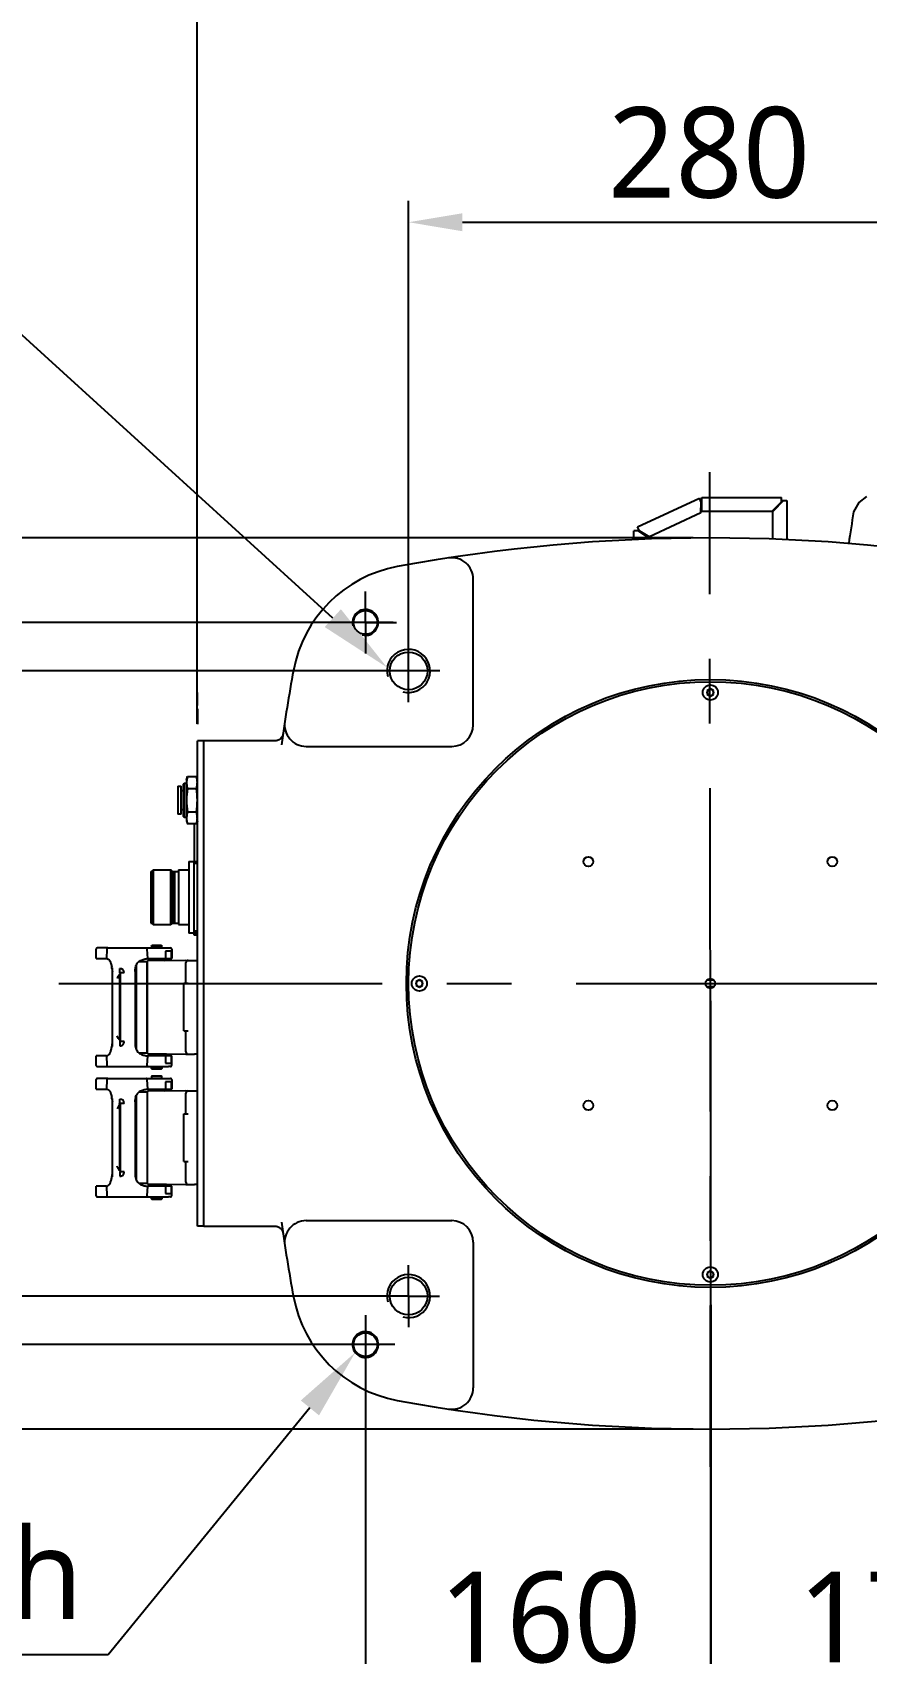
# Model space of a CAD drawing. Header units: millimetres. Extents: x 5828 to 7155, y 123 to 421.
# Drawn here: x 6398.36 to 6417.71, y 346.5 to 384.1 of the extents above; entities that cross this region are included whole.
import ezdxf
from ezdxf import colors
from ezdxf.entities.mleader import LeaderData, LeaderLine
from ezdxf.math import Vec2, Vec3

# ---------------------------------------------------------------- set-up
doc = ezdxf.new("R2010")
doc.units = ezdxf.units.MM
doc.linetypes.add('CENTER', pattern=[0.6, 0.375, -0.075, 0.075, -0.075])
for name, color, linetype in [('中心线', 7, 'Continuous'), ('外形图', 7, 'Continuous'), ('多重引线', 7, 'Continuous'), ('尺寸标注', 7, 'Continuous')]:
    doc.layers.add(name, color=color, linetype=linetype)
doc.styles.add('微软雅黑', font='msyh.ttc', dxfattribs={"height": 2})
doc.dimstyles.new('尺寸标注_1_20比例', dxfattribs={"dimtxt": 1.5, "dimasz": 1.25, "dimexe": 0.5, "dimexo": 0.4, "dimgap": 0.5, "dimtad": 1, "dimdec": 1, "dimlfac": 20, "dimdsep": 46, "dimtxsty": '微软雅黑', "dimcen": 0.09, "dimadec": 0, "dimazin": 0, "dimtp": 0.01, "dimtm": 0.01, "dimtfac": 1, "dimtdec": 1, "dimtofl": 0, "dimtmove": 0, "dimatfit": 3, "dimfxl": 1, "dimtolj": 1, "dimarcsym": 0})

# ---------------------------------------------------------------- blocks, each defined once
blk = doc.blocks.new('*D1037')
at = {"layer": 'Defpoints', "color": 0}
for p in [(6421.085, 379.698), (6407.084, 368.167), (6421.085, 368.233)]:
    blk.add_point(p, dxfattribs=at)
at = {"layer": '尺寸标注', "color": 0, "linetype": 'Continuous', "lineweight": -2}
for p, q in [((6407.084, 368.567), (6407.084, 380.198)), ((6421.085, 368.633), (6421.085, 380.198)), ((6408.334, 379.698), (6419.835, 379.698))]:
    blk.add_line(p, q, dxfattribs=at)
at = {"layer": '尺寸标注', "color": 0}
for points in [[(6408.334, 379.906), (6408.334, 379.489), (6407.084, 379.698)], [(6419.835, 379.489), (6419.835, 379.906), (6421.085, 379.698)]]:
    blk.add_solid(points, dxfattribs=at)
at = {"layer": '尺寸标注', "color": 0, "insert": (6414.055, 382.368), "char_height": 2, "attachment_point": 2, "style": '微软雅黑'}
blk.add_mtext('\\A1;\\A1;{\\H1.05x;280}', dxfattribs=at)
blk = doc.blocks.new('*D1038')
at = {"layer": 'Defpoints', "color": 0}
for p in [(6414.085, 372.375), (6389.975, 351.705), (6414.085, 351.705)]:
    blk.add_point(p, dxfattribs=at)
at = {"layer": '尺寸标注', "color": 0, "linetype": 'Continuous', "lineweight": -2}
for p, q in [((6413.685, 372.375), (6389.475, 372.375)), ((6389.975, 371.125), (6389.975, 352.955)), ((6413.685, 351.705), (6389.475, 351.705))]:
    blk.add_line(p, q, dxfattribs=at)
at = {"layer": '尺寸标注', "color": 0}
for points in [[(6390.184, 371.125), (6389.767, 371.125), (6389.975, 372.375)], [(6389.767, 352.955), (6390.184, 352.955), (6389.975, 351.705)]]:
    blk.add_solid(points, dxfattribs=at)
at = {"layer": '尺寸标注', "color": 0, "insert": (6386.852, 362.04), "char_height": 2, "attachment_point": 2, "rotation": 90, "style": '微软雅黑'}
blk.add_mtext('\\A1;{\\H1.05x;（\\A1;413.4）}', dxfattribs=at)
blk = doc.blocks.new('*D1039')
at = {"layer": 'Defpoints', "color": 0}
for p in [(6407.13, 370.415), (6394.07, 353.664), (6407.169, 353.664)]:
    blk.add_point(p, dxfattribs=at)
at = {"layer": '尺寸标注', "color": 0, "linetype": 'Continuous', "lineweight": -2}
for p, q in [((6406.73, 370.415), (6393.57, 370.415)), ((6394.07, 369.165), (6394.07, 354.914)), ((6406.769, 353.664), (6393.57, 353.664))]:
    blk.add_line(p, q, dxfattribs=at)
at = {"layer": '尺寸标注', "color": 0}
for points in [[(6394.278, 369.165), (6393.862, 369.165), (6394.07, 370.415)], [(6393.862, 354.914), (6394.278, 354.914), (6394.07, 353.664)]]:
    blk.add_solid(points, dxfattribs=at)
at = {"layer": '尺寸标注', "color": 0, "insert": (6391.398, 361.528), "char_height": 2, "attachment_point": 2, "rotation": 90, "style": '微软雅黑'}
blk.add_mtext('\\A1;\\A1;{\\H1.05x;335}', dxfattribs=at)
blk = doc.blocks.new('*D1040')
at = {"layer": 'Defpoints', "color": 0}
for p in [(6414.099, 354.99), (6406.084, 354.749), (6406.084, 345.714)]:
    blk.add_point(p, dxfattribs=at)
at = {"layer": '尺寸标注', "color": 0, "linetype": 'Continuous', "lineweight": -2}
for p, q in [((6406.084, 354.349), (6406.084, 345.214)), ((6414.099, 354.59), (6414.099, 345.214)), ((6412.849, 345.714), (6407.334, 345.714))]:
    blk.add_line(p, q, dxfattribs=at)
at = {"layer": '尺寸标注', "color": 0}
for points in [[(6407.334, 345.922), (6407.334, 345.506), (6406.084, 345.714)], [(6412.849, 345.506), (6412.849, 345.922), (6414.099, 345.714)]]:
    blk.add_solid(points, dxfattribs=at)
at = {"layer": '尺寸标注', "color": 0, "insert": (6410.14, 348.395), "char_height": 2, "attachment_point": 2, "style": '微软雅黑'}
blk.add_mtext('\\A1;\\A1;{\\H1.05x;160}', dxfattribs=at)
blk = doc.blocks.new('*D1043')
at = {"layer": 'Defpoints', "color": 0}
for p in [(6414.099, 354.952), (6422.835, 354.79), (6422.835, 345.715)]:
    blk.add_point(p, dxfattribs=at)
at = {"layer": '尺寸标注', "color": 0, "linetype": 'Continuous', "lineweight": -2}
for p, q in [((6414.099, 354.552), (6414.099, 345.215)), ((6422.835, 354.39), (6422.835, 345.215)), ((6415.349, 345.715), (6421.585, 345.715))]:
    blk.add_line(p, q, dxfattribs=at)
at = {"layer": '尺寸标注', "color": 0}
for points in [[(6415.349, 345.924), (6415.349, 345.507), (6414.099, 345.715)], [(6421.585, 345.507), (6421.585, 345.924), (6422.835, 345.715)]]:
    blk.add_solid(points, dxfattribs=at)
at = {"layer": '尺寸标注', "color": 0, "insert": (6418.467, 348.398), "char_height": 2, "attachment_point": 2, "style": '微软雅黑'}
blk.add_mtext('\\A1;\\A1;{\\H1.05x;175}', dxfattribs=at)
blk = doc.blocks.new('*D1044')
at = {"layer": 'Defpoints', "color": 0}
for p in [(6408.207, 369.29), (6397.695, 354.79), (6407.084, 354.79)]:
    blk.add_point(p, dxfattribs=at)
at = {"layer": '尺寸标注', "color": 0, "linetype": 'Continuous', "lineweight": -2}
for p, q in [((6407.807, 369.29), (6397.195, 369.29)), ((6397.695, 368.04), (6397.695, 356.04)), ((6406.684, 354.79), (6397.195, 354.79))]:
    blk.add_line(p, q, dxfattribs=at)
at = {"layer": '尺寸标注', "color": 0}
for points in [[(6397.903, 368.04), (6397.487, 368.04), (6397.695, 369.29)], [(6397.487, 356.04), (6397.903, 356.04), (6397.695, 354.79)]]:
    blk.add_solid(points, dxfattribs=at)
at = {"layer": '尺寸标注', "color": 0, "insert": (6395.024, 362.011), "char_height": 2, "attachment_point": 2, "rotation": 90, "style": '微软雅黑'}
blk.add_mtext('\\A1;\\A1;{\\H1.05x;290}', dxfattribs=at)
blk = doc.blocks.new('*D1063')
at = {"layer": 'Defpoints', "color": 0}
for p in [(6414.085, 362.04), (6422.051, 353.789), (6414.085, 341.123)]:
    blk.add_point(p, dxfattribs=at)
at = {"layer": '多重引线', "color": 0, "lineweight": -2}
for p, q in [((6414.085, 361.64), (6414.085, 340.623)), ((6422.051, 353.389), (6422.051, 340.623)), ((6420.801, 341.123), (6415.335, 341.123)), ((6422.051, 341.123), (6434.683, 341.123))]:
    blk.add_line(p, q, dxfattribs=at)
at = {"layer": '多重引线', "color": 0}
for points in [[(6415.335, 341.331), (6415.335, 340.914), (6414.085, 341.123)], [(6420.801, 340.914), (6420.801, 341.331), (6422.051, 341.123)]]:
    blk.add_solid(points, dxfattribs=at)
at = {"layer": '多重引线', "color": 0, "insert": (6428.992, 342.714), "char_height": 2, "attachment_point": 5, "style": '微软雅黑'}
blk.add_mtext('\\A1;\\A1;{\\H1.05x;160±0.5}', dxfattribs=at)
blk = doc.blocks.new('*D1109')
at = {"layer": 'Defpoints', "color": 0}
for p in [(6424.42, 388.385), (6402.184, 367.665), (6424.42, 362.04)]:
    blk.add_point(p, dxfattribs=at)
at = {"layer": '多重引线', "color": 0, "lineweight": -2}
for p, q in [((6402.184, 368.065), (6402.184, 388.885)), ((6424.42, 362.44), (6424.42, 388.885)), ((6403.434, 388.385), (6423.17, 388.385))]:
    blk.add_line(p, q, dxfattribs=at)
at = {"layer": '多重引线', "color": 0}
for points in [[(6403.434, 388.594), (6403.434, 388.177), (6402.184, 388.385)], [(6423.17, 388.177), (6423.17, 388.594), (6424.42, 388.385)]]:
    blk.add_solid(points, dxfattribs=at)
at = {"layer": '多重引线', "color": 0, "insert": (6413.302, 390.174), "char_height": 2, "attachment_point": 5, "style": '微软雅黑'}
blk.add_mtext('\\A1;\\A1;{\\H1.05x;（444.7）}', dxfattribs=at)

msp = doc.modelspace()

# ---------------------------------------------------------------- linework, layer by layer
at = {"layer": '中心线', "linetype": 'CENTER', "ltscale": 20}
for p, q in [((6414.0992, 347.0717), (6414.0703, 373.9037)), ((6398.9706, 362.0399), (6484.3219, 362.0399))]:
    msp.add_line(p, q, dxfattribs=at)
at = {"layer": '外形图', "color": 0, "linetype": 'Continuous'}
for p, q in [((6412.3983, 372.6296), (6413.8304, 373.2974)), ((6413.8727, 373.2068), (6413.8304, 373.2974)), ((6413.8848, 373.24), (6413.8621, 373.2295)), ((6413.8681, 372.9564), (6413.8727, 373.2068)), ((6413.8848, 372.99), (6413.8848, 373.315)), ((6413.8848, 373.315), (6415.7349, 373.315)), ((6415.5099, 372.99), (6415.7349, 373.215)), ((6415.7849, 373.24), (6415.5349, 372.99)), ((6415.7349, 373.215), (6415.7349, 373.315)), ((6415.7349, 373.24), (6415.8599, 373.24)), ((6415.8599, 373.24), (6415.8599, 372.3289)), ((6417.7092, 373.3359), (6417.7076, 373.3349)), ((6413.8681, 372.9564), (6412.6716, 372.3985)), ((6415.5099, 372.99), (6413.8848, 372.99)), ((6415.5349, 372.3483), (6415.5349, 372.99)), ((6417.4074, 372.9806), (6417.4072, 372.9794)), ((6412.3097, 372.3289), (6412.3097, 372.5405)), ((6412.4097, 372.5405), (6412.3097, 372.5405)), ((6412.43, 372.5617), (6412.3847, 372.5405)), ((6412.4406, 372.539), (6412.3983, 372.6296)), ((6412.6347, 372.3905), (6412.4097, 372.5405)), ((6412.4406, 372.539), (6412.6716, 372.3985)), ((6412.6347, 372.3905), (6412.6347, 372.3483)), ((6408.5845, 368.0403), (6408.5845, 371.4163)), ((6402.1841, 368.4903), (6402.1841, 368.7903)), ((6414.0848, 368.8769), (6414.0098, 368.8336)), ((6414.0098, 368.8336), (6414.0098, 368.747)), ((6414.0098, 368.747), (6414.0848, 368.7037)), ((6414.1598, 368.8336), (6414.0848, 368.8769)), ((6414.0848, 368.7037), (6414.1598, 368.747)), ((6414.1598, 368.747), (6414.1598, 368.8336)), ((6402.1841, 368.4149), (6402.1841, 368.053)), ((6404.1723, 367.8373), (6404.172, 367.8352)), ((6404.1724, 367.838), (6404.1723, 367.8373)), ((6402.1841, 356.4146), (6402.1841, 367.6652)), ((6402.3341, 367.6652), (6402.1841, 367.6652)), ((6402.3341, 356.4146), (6402.3341, 367.6652)), ((6403.9808, 367.6652), (6402.3341, 367.6652)), ((6403.9808, 367.6652), (6403.98, 367.6652)), ((6404.7084, 367.5402), (6408.0845, 367.5402)), ((6401.8516, 366.6595), (6401.8823, 366.6902)), ((6401.8516, 366.6595), (6401.8516, 365.9208)), ((6401.8823, 366.6902), (6401.8823, 365.8901)), ((6401.8823, 366.6902), (6401.9341, 366.6902)), ((6401.9341, 366.7652), (6401.9538, 366.8387)), ((6401.9341, 366.7652), (6401.9341, 365.8151)), ((6401.9538, 366.8387), (6402.1644, 366.8387)), ((6402.1841, 366.7652), (6402.1644, 366.8387)), ((6401.7316, 366.6152), (6401.7316, 365.9652)), ((6401.7316, 366.6152), (6401.8066, 366.6152)), ((6401.8066, 365.9652), (6401.8066, 366.6152)), ((6401.8066, 366.5139), (6401.8516, 366.5139)), ((6401.9538, 366.5644), (6402.1644, 366.5644)), ((6401.8066, 365.9652), (6401.7316, 365.9652)), ((6401.8516, 366.0664), (6401.8066, 366.0664)), ((6401.8823, 365.8901), (6401.8516, 365.9208)), ((6401.9341, 365.8901), (6401.8823, 365.8901)), ((6402.1644, 366.0159), (6401.9538, 366.0159)), ((6401.9341, 365.8151), (6401.9538, 365.7417)), ((6402.1644, 365.7417), (6401.9538, 365.7417)), ((6402.1091, 365.7417), (6402.1091, 364.8726)), ((6402.1841, 365.8151), (6402.1644, 365.7417)), ((6401.9841, 364.8726), (6401.9841, 363.2075)), ((6401.9841, 364.8726), (6402.1616, 364.8726)), ((6402.1091, 363.2075), (6402.1091, 364.8726)), ((6402.1091, 364.8276), (6402.1841, 364.8276)), ((6402.1616, 364.8276), (6402.1616, 364.8726)), ((6401.1091, 364.6376), (6401.1091, 363.4425)), ((6401.1091, 364.6376), (6401.1341, 364.6376)), ((6401.1341, 364.6501), (6401.1591, 364.6751)), ((6401.1341, 364.6501), (6401.1341, 363.43)), ((6401.1591, 364.6751), (6401.1591, 363.405)), ((6401.1591, 364.6751), (6401.5716, 364.6751)), ((6401.5716, 363.405), (6401.5716, 364.6751)), ((6401.6091, 364.6376), (6401.5716, 364.6751)), ((6401.6091, 364.6376), (6401.6091, 363.4425)), ((6401.6091, 364.6376), (6401.7491, 364.6376)), ((6401.6526, 364.6305), (6401.6526, 363.4496)), ((6401.7491, 364.6751), (6401.7491, 363.405)), ((6401.7491, 364.6751), (6401.9841, 364.6751)), ((6401.1091, 363.4425), (6401.1341, 363.4425)), ((6401.1341, 363.43), (6401.1591, 363.405)), ((6401.1591, 363.405), (6401.5716, 363.405)), ((6401.6091, 363.4425), (6401.5716, 363.405)), ((6401.6091, 363.4425), (6401.7491, 363.4425)), ((6401.7491, 363.405), (6401.9841, 363.405)), ((6402.1841, 363.2525), (6402.1091, 363.2525)), ((6402.1616, 363.2075), (6402.1616, 363.2525)), ((6400.1086, 362.865), (6399.864, 362.865)), ((6400.1115, 362.865), (6401.5147, 362.865)), ((6401.1191, 362.91), (6401.1291, 362.92)), ((6401.1191, 362.91), (6401.1191, 362.865)), ((6401.3591, 362.91), (6401.1191, 362.91)), ((6401.3491, 362.92), (6401.1291, 362.92)), ((6401.3491, 362.92), (6401.3591, 362.91)), ((6401.3591, 362.865), (6401.3591, 362.91)), ((6401.5147, 362.865), (6401.5619, 362.865)), ((6402.1616, 363.2075), (6401.9841, 363.2075)), ((6402.1091, 363.165), (6402.1091, 363.2075)), ((6402.1841, 363.165), (6402.1091, 363.165)), ((6399.839, 362.6178), (6399.839, 362.84)), ((6399.839, 362.6178), (6400.0782, 362.6178)), ((6400.0847, 362.84), (6400.0782, 362.6178)), ((6400.8336, 362.5537), (6401.0191, 362.5537)), ((6401.0191, 360.4261), (6401.0191, 362.5537)), ((6401.0191, 362.5012), (6401.0316, 362.5012)), ((6401.0363, 362.6178), (6401.0222, 362.84)), ((6401.9191, 362.575), (6401.0316, 362.565)), ((6401.0316, 360.4148), (6401.0316, 362.565)), ((6401.0363, 362.6178), (6401.5891, 362.6178)), ((6401.0387, 362.565), (6401.0926, 362.6178)), ((6401.3855, 362.6178), (6401.4349, 362.5695)), ((6401.4419, 362.7878), (6401.4419, 362.6178)), ((6401.5831, 362.7878), (6401.4419, 362.7878)), ((6401.5831, 362.6178), (6401.5831, 362.7878)), ((6401.5891, 362.84), (6401.5891, 362.6178)), ((6401.9191, 362.575), (6402.1191, 362.575)), ((6401.9191, 362.0399), (6401.9191, 362.525)), ((6402.1191, 362.5745), (6402.1841, 362.5745)), ((6400.2144, 360.5787), (6400.2144, 362.4011)), ((6400.3894, 362.2841), (6400.3794, 362.2834)), ((6400.3794, 362.2827), (6400.3794, 362.2837)), ((6400.3794, 362.2834), (6400.3986, 362.2821)), ((6400.3986, 362.2821), (6400.3794, 362.2807)), ((6400.3794, 362.2807), (6400.3986, 362.2794)), ((6400.3986, 362.2794), (6400.3794, 362.278)), ((6400.3794, 362.278), (6400.3986, 362.2767)), ((6400.3986, 362.2767), (6400.3794, 362.2753)), ((6400.3794, 362.2753), (6400.3986, 362.2741)), ((6400.3986, 362.2741), (6400.3794, 362.2726)), ((6400.3794, 362.2726), (6400.3986, 362.2714)), ((6400.3986, 362.2714), (6400.3794, 362.2699)), ((6400.3794, 362.2699), (6400.3986, 362.2687)), ((6400.3986, 362.2687), (6400.3794, 362.2672)), ((6400.3794, 362.2672), (6400.3986, 362.266)), ((6400.3986, 362.266), (6400.3794, 362.2645)), ((6400.3794, 362.2645), (6400.3986, 362.2633)), ((6400.3986, 362.2633), (6400.3794, 362.2618)), ((6400.3794, 362.2618), (6400.3986, 362.2606)), ((6400.3986, 362.2606), (6400.3794, 362.2591)), ((6400.3794, 362.2591), (6400.3986, 362.2579)), ((6400.3986, 362.2579), (6400.3794, 362.2564)), ((6400.3794, 362.2564), (6400.3894, 362.2558)), ((6400.3895, 362.2864), (6400.3894, 362.2886)), ((6400.3894, 362.2827), (6400.3894, 362.2857)), ((6400.4894, 362.2857), (6400.3894, 362.2857)), ((6400.3894, 362.254), (6400.3894, 362.2558)), ((6400.3894, 360.7265), (6400.3894, 362.2533)), ((6400.3986, 360.6971), (6400.3986, 362.2827)), ((6400.7395, 362.4011), (6400.7395, 360.5787)), ((6400.7644, 362.4588), (6400.7644, 360.521)), ((6407.3344, 362.1265), (6407.2594, 362.0832)), ((6407.4094, 362.0832), (6407.3344, 362.1265)), ((6414.1678, 362.1149), (6414.0018, 362.1149)), ((6401.8691, 360.9399), (6401.8691, 362.0399)), ((6401.9691, 362.0399), (6401.8691, 362.0399)), ((6407.2594, 362.0832), (6407.2594, 361.9966)), ((6407.2594, 361.9966), (6407.3344, 361.9533)), ((6407.3344, 361.9533), (6407.4094, 361.9966)), ((6407.4094, 361.9966), (6407.4094, 362.0832)), ((6414.1678, 361.9649), (6414.0018, 361.9649)), ((6400.3894, 360.724), (6400.3794, 360.7234)), ((6400.3794, 360.7234), (6400.3986, 360.7219)), ((6400.3986, 360.7219), (6400.3794, 360.7207)), ((6400.3794, 360.7207), (6400.3986, 360.7192)), ((6400.3986, 360.7192), (6400.3794, 360.718)), ((6400.3794, 360.718), (6400.3986, 360.7165)), ((6400.3986, 360.7165), (6400.3794, 360.7153)), ((6400.3794, 360.7153), (6400.3986, 360.7138)), ((6400.3986, 360.7138), (6400.3794, 360.7126)), ((6400.3794, 360.7126), (6400.3986, 360.7111)), ((6400.3986, 360.7111), (6400.3794, 360.7099)), ((6400.3794, 360.7099), (6400.3986, 360.7084)), ((6400.3986, 360.7084), (6400.3794, 360.7072)), ((6400.3794, 360.7072), (6400.3986, 360.7057)), ((6400.3986, 360.7057), (6400.3794, 360.7045)), ((6400.3794, 360.7045), (6400.3986, 360.7031)), ((6400.3986, 360.7031), (6400.3794, 360.7018)), ((6400.3794, 360.7018), (6400.3986, 360.7004)), ((6400.3986, 360.7004), (6400.3794, 360.6991)), ((6400.3794, 360.6991), (6400.3986, 360.6977)), ((6400.3986, 360.6977), (6400.3794, 360.6964)), ((6400.3794, 360.6964), (6400.3894, 360.6957)), ((6400.3893, 360.6944), (6400.3894, 360.6941)), ((6400.3894, 360.724), (6400.3894, 360.7258)), ((6400.3894, 360.6941), (6400.3894, 360.6971)), ((6400.4894, 360.6941), (6400.3894, 360.6941)), ((6401.8691, 360.9399), (6401.9691, 360.9399)), ((6401.9191, 360.4548), (6401.9191, 360.9399)), ((6399.839, 360.1398), (6399.839, 360.362)), ((6400.0782, 360.362), (6399.839, 360.362)), ((6400.0782, 360.362), (6400.0847, 360.1398)), ((6401.0191, 360.4261), (6400.8336, 360.4261)), ((6401.0316, 360.4786), (6401.0191, 360.4786)), ((6401.0222, 360.1398), (6401.0363, 360.362)), ((6401.0316, 360.4148), (6401.9191, 360.4048)), ((6401.5891, 360.362), (6401.0363, 360.362)), ((6401.0387, 360.4148), (6401.0926, 360.362)), ((6401.3855, 360.362), (6401.4349, 360.4103)), ((6401.4419, 360.362), (6401.4419, 360.192)), ((6401.5831, 360.192), (6401.5831, 360.362)), ((6401.5891, 360.1398), (6401.5891, 360.362)), ((6401.9191, 360.4048), (6402.1191, 360.4048)), ((6402.1841, 360.4043), (6402.1191, 360.4043)), ((6399.864, 360.1148), (6400.1086, 360.1148)), ((6400.1115, 360.1148), (6401.5147, 360.1148)), ((6401.1191, 360.0698), (6401.1191, 360.1148)), ((6401.1291, 360.0598), (6401.1191, 360.0698)), ((6401.1191, 360.0698), (6401.3591, 360.0698)), ((6401.1291, 359.8948), (6401.1191, 359.8848)), ((6401.1191, 359.8848), (6401.1191, 359.8398)), ((6401.3591, 359.8848), (6401.1191, 359.8848)), ((6401.1291, 360.0598), (6401.3491, 360.0598)), ((6401.1291, 359.8948), (6401.3491, 359.8948)), ((6401.3591, 360.0698), (6401.3491, 360.0598)), ((6401.3591, 359.8848), (6401.3491, 359.8948)), ((6401.3591, 360.1148), (6401.3591, 360.0698)), ((6401.3591, 359.8398), (6401.3591, 359.8848)), ((6401.4419, 360.192), (6401.5831, 360.192)), ((6401.5637, 360.1148), (6401.5147, 360.1148)), ((6399.839, 359.5926), (6399.839, 359.8148)), ((6399.839, 359.5926), (6400.0782, 359.5926)), ((6400.1102, 359.8398), (6399.864, 359.8398)), ((6400.0847, 359.8148), (6400.0782, 359.5926)), ((6400.0861, 359.8148), (6400.0846, 359.814)), ((6400.0847, 359.8148), (6400.0876, 359.8147)), ((6400.1109, 359.8398), (6401.5147, 359.8398)), ((6400.834, 359.5285), (6401.0191, 359.5285)), ((6401.0191, 359.5285), (6401.0191, 357.4009)), ((6401.0363, 359.5926), (6401.0222, 359.8148)), ((6401.9192, 359.5498), (6401.0316, 359.5398)), ((6401.0316, 357.3897), (6401.0316, 359.5398)), ((6401.0363, 359.5926), (6401.5891, 359.5926)), ((6401.0419, 359.5399), (6401.0946, 359.5926)), ((6401.3836, 359.5926), (6401.4319, 359.5443)), ((6401.4419, 359.7626), (6401.4419, 359.5926)), ((6401.5831, 359.7626), (6401.4419, 359.7626)), ((6401.5147, 359.8398), (6401.5619, 359.8398)), ((6401.5831, 359.5926), (6401.5831, 359.7626)), ((6401.5891, 359.8148), (6401.5891, 359.5926)), ((6401.9189, 359.5498), (6401.919, 359.5498)), ((6401.9191, 359.0148), (6401.9191, 359.4998)), ((6401.9192, 359.5498), (6402.1191, 359.5498)), ((6402.1191, 359.5493), (6402.1841, 359.5493)), ((6400.2144, 357.5536), (6400.2144, 359.3759)), ((6400.3894, 359.259), (6400.3794, 359.2582)), ((6400.3794, 359.2576), (6400.3794, 359.2586)), ((6400.3794, 359.2582), (6400.3986, 359.257)), ((6400.3986, 359.257), (6400.3794, 359.2555)), ((6400.3794, 359.2549), (6400.3794, 359.2562)), ((6400.3794, 359.2555), (6400.3986, 359.2543)), ((6400.3986, 359.2543), (6400.3794, 359.2528)), ((6400.3794, 359.2522), (6400.3794, 359.2535)), ((6400.3794, 359.2528), (6400.3986, 359.2516)), ((6400.3986, 359.2516), (6400.3794, 359.2501)), ((6400.3794, 359.2495), (6400.3794, 359.2508)), ((6400.3794, 359.2501), (6400.3986, 359.2489)), ((6400.3986, 359.2489), (6400.3794, 359.2474)), ((6400.3794, 359.2468), (6400.3794, 359.2482)), ((6400.3794, 359.2474), (6400.3986, 359.2462)), ((6400.3986, 359.2462), (6400.3794, 359.2447)), ((6400.3794, 359.2441), (6400.3794, 359.2455)), ((6400.3794, 359.2447), (6400.3986, 359.2435)), ((6400.3986, 359.2435), (6400.3794, 359.242)), ((6400.3794, 359.2414), (6400.3794, 359.2428)), ((6400.3794, 359.242), (6400.3986, 359.2408)), ((6400.3986, 359.2408), (6400.3794, 359.2393)), ((6400.3794, 359.2387), (6400.3794, 359.2401)), ((6400.3794, 359.2393), (6400.3986, 359.2381)), ((6400.3986, 359.2381), (6400.3794, 359.2367)), ((6400.3794, 359.236), (6400.3794, 359.2374)), ((6400.3794, 359.2367), (6400.3899, 359.236)), ((6400.3986, 359.2354), (6400.3794, 359.234)), ((6400.3794, 359.2333), (6400.3794, 359.2347)), ((6400.3794, 359.234), (6400.3986, 359.2327)), ((6400.3986, 359.2327), (6400.3794, 359.2313)), ((6400.3794, 359.2309), (6400.3794, 359.232)), ((6400.3794, 359.2313), (6400.3894, 359.2306)), ((6400.3894, 359.261), (6400.3894, 359.3607)), ((6400.3894, 359.2586), (6400.3894, 359.2605)), ((6400.4894, 359.2605), (6400.3894, 359.2605)), ((6400.3894, 359.2288), (6400.3894, 359.2306)), ((6400.3894, 357.7013), (6400.3894, 359.2281)), ((6400.3986, 359.2562), (6400.3986, 359.2576)), ((6400.3986, 359.2535), (6400.3986, 359.2549)), ((6400.3986, 359.2508), (6400.3986, 359.2522)), ((6400.3986, 359.2482), (6400.3986, 359.2495)), ((6400.3986, 359.2455), (6400.3986, 359.2468)), ((6400.3986, 359.2428), (6400.3986, 359.2441)), ((6400.3986, 359.2401), (6400.3986, 359.2414)), ((6400.3986, 359.2374), (6400.3986, 359.2387)), ((6400.3986, 357.6961), (6400.3986, 359.236)), ((6400.7395, 359.376), (6400.7395, 357.5535)), ((6400.7644, 359.4335), (6400.7644, 357.4959)), ((6401.0191, 359.476), (6401.0316, 359.476)), ((6401.8691, 357.9147), (6401.8691, 359.0148)), ((6401.8691, 359.0148), (6401.9691, 359.0148)), ((6400.757, 358.452), (6400.7395, 358.4551)), ((6400.757, 358.3798), (6400.7395, 358.3767)), ((6400.757, 358.3667), (6400.7395, 358.3698)), ((6400.757, 358.3536), (6400.7395, 358.3567)), ((6400.757, 358.4586), (6400.7406, 358.4615)), ((6400.757, 358.3798), (6400.757, 358.4586)), ((6400.757, 358.2748), (6400.757, 358.3667)), ((6400.757, 358.2748), (6400.7395, 358.2717)), ((6400.7395, 358.1729), (6400.757, 358.1698)), ((6400.757, 358.1567), (6400.7395, 358.1536)), ((6400.757, 358.1239), (6400.7395, 358.127)), ((6400.757, 358.0517), (6400.7395, 358.0486)), ((6400.757, 358.1304), (6400.7406, 358.1333)), ((6400.757, 358.1567), (6400.757, 358.1698)), ((6400.757, 358.0517), (6400.757, 358.1304)), ((6400.3894, 357.6988), (6400.3794, 357.6982)), ((6400.3794, 357.6975), (6400.3794, 357.6985)), ((6400.3794, 357.6982), (6400.3986, 357.6967)), ((6400.3986, 357.6967), (6400.3794, 357.6955)), ((6400.3794, 357.6948), (6400.3794, 357.6961)), ((6400.3794, 357.6955), (6400.3986, 357.694)), ((6400.3899, 357.6935), (6400.3794, 357.6928)), ((6400.3794, 357.6921), (6400.3794, 357.6934)), ((6400.3794, 357.6928), (6400.3986, 357.6913)), ((6400.3986, 357.6913), (6400.3794, 357.6901)), ((6400.3794, 357.6894), (6400.3794, 357.6907)), ((6400.3794, 357.6901), (6400.3986, 357.6887)), ((6400.3986, 357.6887), (6400.3794, 357.6874)), ((6400.3794, 357.6867), (6400.3794, 357.688)), ((6400.3794, 357.6874), (6400.3986, 357.686)), ((6400.3986, 357.686), (6400.3794, 357.6847)), ((6400.3794, 357.684), (6400.3794, 357.6853)), ((6400.3794, 357.6847), (6400.3986, 357.6833)), ((6400.3986, 357.6833), (6400.3794, 357.682)), ((6400.3794, 357.6813), (6400.3794, 357.6827)), ((6400.3794, 357.682), (6400.3986, 357.6806)), ((6400.3986, 357.6806), (6400.3794, 357.6793)), ((6400.3794, 357.6786), (6400.3794, 357.68)), ((6400.3794, 357.6793), (6400.3986, 357.6779)), ((6400.3986, 357.6779), (6400.3794, 357.6767)), ((6400.3794, 357.6759), (6400.3794, 357.6773)), ((6400.3794, 357.6767), (6400.3986, 357.6752)), ((6400.3986, 357.6752), (6400.3794, 357.674)), ((6400.3794, 357.6732), (6400.3794, 357.6746)), ((6400.3794, 357.674), (6400.3986, 357.6725)), ((6400.3986, 357.6725), (6400.3794, 357.6713)), ((6400.3794, 357.6713), (6400.3894, 357.6705)), ((6400.3894, 357.6988), (6400.3894, 357.7006)), ((6400.3894, 357.6697), (6400.3894, 357.6709)), ((6400.3894, 357.6696), (6400.3894, 357.669)), ((6400.3986, 357.6934), (6400.3986, 357.6948)), ((6400.3986, 357.6907), (6400.3986, 357.6921)), ((6400.3986, 357.688), (6400.3986, 357.6894)), ((6400.3986, 357.6853), (6400.3986, 357.6867)), ((6400.3986, 357.6827), (6400.3986, 357.684)), ((6400.3986, 357.68), (6400.3986, 357.6813)), ((6400.3986, 357.6773), (6400.3986, 357.6786)), ((6400.3986, 357.6746), (6400.3986, 357.6759)), ((6400.3986, 357.6719), (6400.3986, 357.6732)), ((6400.7395, 357.9498), (6400.757, 357.9467)), ((6400.757, 357.8811), (6400.7395, 357.878)), ((6400.7395, 357.8579), (6400.757, 357.8548)), ((6400.757, 357.7957), (6400.7395, 357.7927)), ((6400.7395, 357.766), (6400.757, 357.7629)), ((6400.757, 357.7498), (6400.7395, 357.7467)), ((6400.7395, 357.7004), (6400.757, 357.6973)), ((6400.757, 357.6842), (6400.7395, 357.6811)), ((6400.757, 357.7892), (6400.7406, 357.7863)), ((6400.757, 357.8811), (6400.757, 357.9467)), ((6400.757, 357.7892), (6400.757, 357.8548)), ((6400.757, 357.6842), (6400.757, 357.7629)), ((6401.8691, 357.9147), (6401.9691, 357.9147)), ((6401.9191, 357.4297), (6401.9191, 357.9147)), ((6399.839, 357.1147), (6399.839, 357.3368)), ((6400.0782, 357.3368), (6399.839, 357.3368)), ((6400.0782, 357.3368), (6400.0847, 357.1147)), ((6401.0191, 357.4009), (6400.834, 357.4009)), ((6401.0316, 357.4534), (6401.0191, 357.4534)), ((6401.0222, 357.1147), (6401.0363, 357.3368)), ((6401.0316, 357.3897), (6401.9192, 357.3797)), ((6401.5891, 357.3368), (6401.0363, 357.3368)), ((6401.0419, 357.3896), (6401.0946, 357.3368)), ((6401.3836, 357.3368), (6401.4319, 357.3852)), ((6401.4419, 357.3368), (6401.4419, 357.1668)), ((6401.5831, 357.1668), (6401.5831, 357.3368)), ((6401.5891, 357.1147), (6401.5891, 357.3368)), ((6401.919, 357.3797), (6401.9189, 357.3797)), ((6401.9192, 357.3797), (6402.1191, 357.3797)), ((6402.1841, 357.3802), (6402.1191, 357.3802)), ((6399.864, 357.0897), (6400.1086, 357.0897)), ((6400.0861, 357.1147), (6400.0846, 357.1154)), ((6400.0847, 357.1147), (6400.0876, 357.1147)), ((6400.1115, 357.0897), (6401.5147, 357.0897)), ((6401.1191, 357.0447), (6401.1191, 357.0897)), ((6401.1291, 357.0347), (6401.1191, 357.0447)), ((6401.1191, 357.0447), (6401.3591, 357.0447)), ((6401.1291, 357.0347), (6401.3491, 357.0347)), ((6401.3591, 357.0447), (6401.3491, 357.0347)), ((6401.3591, 357.0897), (6401.3591, 357.0447)), ((6401.4419, 357.1668), (6401.5831, 357.1668)), ((6401.5637, 357.0897), (6401.5147, 357.0897)), ((6404.7084, 356.5396), (6408.0845, 356.5396)), ((6402.3341, 356.4146), (6402.1841, 356.4146)), ((6402.3341, 356.4146), (6403.98, 356.4146)), ((6408.5845, 356.0396), (6408.5845, 352.6635)), ((6414.0848, 355.3762), (6414.0098, 355.3329)), ((6414.1598, 355.3329), (6414.0848, 355.3762)), ((6414.0098, 355.3329), (6414.0098, 355.2462)), ((6414.0098, 355.2462), (6414.0848, 355.2029)), ((6414.0848, 355.2029), (6414.1598, 355.2462)), ((6414.1598, 355.2462), (6414.1598, 355.3329))]:
    msp.add_line(p, q, dxfattribs=at)
at = {"layer": '外形图', "color": 0}
for p, q in [((6406.0844, 370.4154), (6406.0844, 371.1362)), ((6406.0844, 370.4154), (6405.3636, 370.4154)), ((6406.0844, 370.4154), (6406.0844, 369.6946)), ((6406.0844, 370.4154), (6406.8051, 370.4154)), ((6407.0844, 354.7895), (6407.0844, 355.5103)), ((6407.0844, 354.7895), (6406.3637, 354.7895)), ((6407.0844, 354.7895), (6407.0844, 354.0688)), ((6407.0844, 354.7895), (6407.8052, 354.7895))]:
    msp.add_line(p, q, dxfattribs=at)
at = {"layer": '外形图', "color": 0, "linetype": 'Continuous'}
for points in [[(6417.7076, 373.3349), (6417.5272, 373.1976), (6417.4072, 372.9794)], [(6404.1672, 367.8124), (6404.1636, 367.8), (6404.1589, 367.787), (6404.153, 367.7737), (6404.1454, 367.7594), (6404.1343, 367.7429), (6404.1194, 367.7252), (6404.1001, 367.7077), (6404.0808, 367.6944), (6404.063, 367.6848), (6404.0465, 367.6779), (6404.0313, 367.673), (6404.0175, 367.6695), (6404.0056, 367.6674), (6403.9957, 367.6661), (6403.9874, 367.6655), (6403.9808, 367.6652)], [(6404.172, 367.8352), (6404.17, 367.8242), (6404.1672, 367.8124)], [(6403.98, 356.4146), (6403.9815, 356.4146), (6403.9879, 356.4144)], [(6403.9879, 356.4144), (6403.9966, 356.4136), (6404.0066, 356.4123), (6404.0178, 356.4102), (6404.03, 356.4073)], [(6404.03, 356.4073), (6404.0433, 356.4031), (6404.0576, 356.3975), (6404.0728, 356.3901), (6404.0897, 356.3798), (6404.1055, 356.3677), (6404.1179, 356.3562), (6404.1282, 356.3448), (6404.1367, 356.3337), (6404.1438, 356.323), (6404.1498, 356.3126), (6404.1548, 356.3025), (6404.159, 356.2926), (6404.1625, 356.2831), (6404.1654, 356.2741), (6404.1677, 356.2658), (6404.1695, 356.2582), (6404.1709, 356.2509), (6404.1721, 356.2441), (6404.1724, 356.2419)]]:
    msp.add_lwpolyline(points, dxfattribs=at)
for centre, radius in [((6406.0844, 370.4154), 0.275), ((6407.0844, 369.2903), 0.4375), ((6414.0848, 362.0399), 7.0504), ((6414.0848, 362.0399), 7.0004), ((6414.0848, 368.7903), 0.175), ((6414.0848, 368.7903), 0.075), ((6411.2562, 364.8685), 0.1125), ((6416.9134, 364.8685), 0.1125), ((6407.3344, 362.0399), 0.175), ((6407.3344, 362.0399), 0.075), ((6414.0848, 362.0399), 0.1125), ((6411.2562, 359.2113), 0.1125), ((6416.9134, 359.2113), 0.1125), ((6414.0848, 355.2896), 0.175), ((6414.0848, 355.2896), 0.075), ((6407.0844, 354.7895), 0.4375), ((6406.0844, 353.6645), 0.275)]:
    msp.add_circle(centre, radius, dxfattribs=at)
for centre, radius, start, end in [((6449.4861, 367.753), 32.5018, 170.74434, 172.05981), ((6414.0848, 332.3725), 40.0022, 79.53729, 100.46271), ((6408.0845, 371.4163), 0.5, 0, 98.73698), ((6407.3654, 368.7593), 3.0002, 100.46271, 169.53729), ((6406.0844, 370.4154), 0.3, 255, 195), ((6407.0844, 369.2903), 0.5, 255, 195), ((6443.7522, 362.0399), 40.0022, 169.53729, 172.04548), ((6404.7084, 368.0403), 0.5, 171.26302, 270), ((6408.0845, 368.0403), 0.5, 270, 0), ((6399.864, 362.84), 0.025, 89.99982, 180), ((6401.5641, 362.84), 0.025, 0, 90.01563), ((6401.9691, 362.525), 0.05, 90, 180.00126), ((6399.2181, 362.2348), 0.9983, 10.24247, 10.56481), ((6399.0229, 362.2003), 1.1965, 8.83035, 10.2083), ((6400.3893, 362.2858), 0.1001, 359.93188, 89.9283), ((6401.3233, 362.3039), 0.5811, 169.22246, 171.08224), ((6401.2287, 362.3214), 0.4849, 169.00382, 169.16705), ((6399.2076, 360.7469), 1.0089, 349.57835, 349.75648), ((6399.0186, 360.7803), 1.2009, 349.794, 351.19849), ((6401.3223, 360.6757), 0.5801, 188.93375, 190.7783), ((6401.2279, 360.6582), 0.4841, 190.83253, 191.01976), ((6401.9691, 360.4548), 0.05, 179.99874, 270), ((6399.864, 360.1398), 0.025, 180, 270.00018), ((6401.5641, 360.1398), 0.025, 269.98437, 0), ((6399.864, 359.8148), 0.025, 90, 180), ((6401.5641, 359.8148), 0.025, 0, 90.01563), ((6401.9691, 359.4998), 0.05, 90, 180.00119), ((6399.2313, 359.2121), 0.9848, 10.24021, 10.75373), ((6399.0254, 359.1755), 1.194, 8.84476, 10.20979), ((6400.3893, 359.2606), 0.1001, 359.93073, 89.9293), ((6401.3093, 359.2812), 0.5669, 169.21292, 170.83485), ((6401.2152, 359.2989), 0.4712, 168.57147, 169.17668), ((6399.2312, 357.7174), 0.9849, 349.2475, 349.75977), ((6399.0254, 357.754), 1.194, 349.79022, 351.15525), ((6401.3097, 357.6483), 0.5672, 189.15835, 190.78687), ((6401.2155, 357.6307), 0.4715, 190.82361, 191.41858), ((6401.9691, 357.4297), 0.05, 179.99881, 270), ((6399.864, 357.1147), 0.025, 180, 270), ((6401.5641, 357.1147), 0.025, 269.98437, 0), ((6443.7522, 362.0399), 40.0022, 187.95452, 190.46271), ((6404.7084, 356.0396), 0.5, 90, 188.73701), ((6408.0845, 356.0396), 0.5, 0, 90), ((6407.0844, 354.7895), 0.5, 255, 195), ((6407.3654, 355.3205), 3.0002, 190.46271, 259.53729), ((6406.0844, 353.6645), 0.3, 255, 195), ((6406.0844, 353.6645), 0.3, 152.79826, 270), ((6414.0848, 391.7074), 40.0022, 259.53729, 280.46271), ((6408.0845, 352.6635), 0.5, 261.26302, 0)]:
    msp.add_arc(centre, radius, start, end, dxfattribs=at)
for points, knots in [([(6401.9538, 366.8387), (6401.9508, 366.8274), (6401.9398, 366.7825), (6401.9341, 366.7361), (6401.9341, 366.7016)], [0, 0, 0, 0, 0.2531835, 1, 1, 1, 1]), ([(6401.9341, 366.7016), (6401.9341, 366.6901), (6401.9359, 366.6438), (6401.9448, 366.598), (6401.9538, 366.5644)], [0, 0, 0, 0, 0.2479704, 1, 1, 1, 1]), ([(6402.1797, 366.7647), (6402.1772, 366.7834), (6402.1723, 366.8081), (6402.1661, 366.8326), (6402.1644, 366.8387)], [0, 0, 0, 0, 0.7481167, 1, 1, 1, 1]), ([(6402.1644, 366.5644), (6402.1675, 366.5757), (6402.1784, 366.6207), (6402.1841, 366.667), (6402.1841, 366.7016)], [0, 0, 0, 0, 0.2531835, 1, 1, 1, 1]), ([(6401.9538, 366.0159), (6401.9508, 366.0046), (6401.9398, 365.9597), (6401.9341, 365.9133), (6401.9341, 365.8788)], [0, 0, 0, 0, 0.2531835, 1, 1, 1, 1]), ([(6402.1841, 365.8788), (6402.1841, 365.8903), (6402.1823, 365.9365), (6402.1735, 365.9823), (6402.1644, 366.0159)], [0, 0, 0, 0, 0.2479704, 1, 1, 1, 1]), ([(6402.1644, 365.7417), (6402.1675, 365.7529), (6402.1783, 365.7974), (6402.1841, 365.8434), (6402.1841, 365.8776)], [0, 0, 0, 0, 0.2531656, 1, 1, 1, 1]), ([(6401.9385, 365.8157), (6401.9411, 365.797), (6401.946, 365.7722), (6401.9522, 365.7478), (6401.9538, 365.7417)], [0, 0, 0, 0, 0.7481167, 1, 1, 1, 1]), ([(6400.1086, 362.865), (6400.1025, 362.865), (6400.0895, 362.8594), (6400.0847, 362.8463), (6400.0847, 362.84)], [0, 0, 0, 0, 0.4923815, 1, 1, 1, 1]), ([(6401.0222, 362.84), (6401.0223, 362.8462), (6401.0186, 362.8586), (6401.0066, 362.865), (6401.001, 362.865)], [0, 0, 0, 0, 0.5289772, 1, 1, 1, 1]), ([(6400.0782, 362.6178), (6400.0916, 362.6178), (6400.1224, 362.6051), (6400.1567, 362.5615), (6400.1824, 362.4965), (6400.1942, 362.446), (6400.1995, 362.4178)], [0, 0, 0, 0, 0.161933, 0.3740658, 0.654668, 1, 1, 1, 1]), ([(6400.7527, 362.4139), (6400.7594, 362.4482), (6400.7758, 362.499), (6400.8226, 362.5487), (6400.878, 362.5814), (6400.9494, 362.6065), (6401.0085, 362.6178), (6401.0363, 362.6178)], [0, 0, 0, 0, 0.2763797, 0.4035853, 0.5309786, 0.7803235, 1, 1, 1, 1]), ([(6400.3562, 362.2202), (6400.3538, 362.215), (6400.3417, 362.1935), (6400.3293, 362.1722), (6400.3218, 362.1549)], [0, 0, 0, 0, 0.2335257, 1, 1, 1, 1]), ([(6400.3894, 362.2533), (6400.3862, 362.2525), (6400.3712, 362.2461), (6400.3616, 362.2316), (6400.3562, 362.2202)], [0, 0, 0, 0, 0.2115145, 1, 1, 1, 1]), ([(6400.39, 362.291), (6400.3901, 362.293), (6400.389, 362.2977), (6400.3899, 362.3098), (6400.389, 362.3395), (6400.3894, 362.3664), (6400.3894, 362.3859)], [0, 0, 0, 0, 0.0638868, 0.1503495, 0.3829513, 1, 1, 1, 1]), ([(6400.3894, 362.2886), (6400.3895, 362.289), (6400.3898, 362.2897), (6400.39, 362.2905), (6400.39, 362.291)], [0, 0, 0, 0, 0.4681931, 1, 1, 1, 1]), ([(6400.3562, 360.7596), (6400.3538, 360.7648), (6400.3417, 360.7863), (6400.3293, 360.8076), (6400.3218, 360.8249)], [0, 0, 0, 0, 0.2335257, 1, 1, 1, 1]), ([(6400.3562, 360.7596), (6400.3583, 360.7553), (6400.3657, 360.7415), (6400.3786, 360.729), (6400.3894, 360.7265)], [0, 0, 0, 0, 0.2988096, 1, 1, 1, 1]), ([(6400.3894, 360.6936), (6400.3891, 360.6933), (6400.3901, 360.6917), (6400.3885, 360.6907), (6400.3887, 360.6899)], [0, 0, 0, 0, 0.3482075, 1, 1, 1, 1]), ([(6400.3887, 360.6899), (6400.3888, 360.6894), (6400.3895, 360.6886), (6400.39, 360.6877), (6400.3901, 360.6872)], [0, 0, 0, 0, 0.4757647, 1, 1, 1, 1]), ([(6400.3901, 360.6872), (6400.3903, 360.6862), (6400.3892, 360.6841), (6400.3895, 360.6792), (6400.3894, 360.6679), (6400.3895, 360.6488), (6400.3894, 360.6226), (6400.3895, 360.6037), (6400.3896, 360.5938)], [0, 0, 0, 0, 0.032165, 0.0693521, 0.1592103, 0.3935047, 0.6824037, 1, 1, 1, 1]), ([(6400.39, 360.5938), (6400.4155, 360.5938), (6400.4683, 360.6158), (6400.4894, 360.6687), (6400.4894, 360.6941)], [0, 0, 0, 0, 0.499992, 1, 1, 1, 1]), ([(6400.0782, 360.362), (6400.0917, 360.362), (6400.1228, 360.3749), (6400.1572, 360.4191), (6400.1829, 360.4848), (6400.1947, 360.536), (6400.1999, 360.5644)], [0, 0, 0, 0, 0.1615412, 0.3736179, 0.6545182, 1, 1, 1, 1]), ([(6400.7527, 360.5657), (6400.7594, 360.5314), (6400.7758, 360.4806), (6400.8227, 360.431), (6400.878, 360.3984), (6400.9495, 360.3733), (6401.0085, 360.362), (6401.0363, 360.362)], [0, 0, 0, 0, 0.2763392, 0.4035491, 0.5309552, 0.7803127, 1, 1, 1, 1]), ([(6400.0847, 360.1398), (6400.0847, 360.1335), (6400.0895, 360.1204), (6400.1025, 360.1148), (6400.1086, 360.1148)], [0, 0, 0, 0, 0.5076235, 1, 1, 1, 1]), ([(6401.0222, 360.1398), (6401.0222, 360.1336), (6401.0186, 360.1212), (6401.0066, 360.1148), (6401.001, 360.1148)], [0, 0, 0, 0, 0.5289718, 1, 1, 1, 1]), ([(6400.0782, 359.5926), (6400.1079, 359.5926), (6400.1535, 359.5475), (6400.1811, 359.4738), (6400.1936, 359.4235), (6400.1989, 359.3958)], [0, 0, 0, 0, 0.3673339, 0.650854, 1, 1, 1, 1]), ([(6400.1086, 359.8398), (6400.1025, 359.8398), (6400.0895, 359.8342), (6400.0847, 359.8211), (6400.0847, 359.8148)], [0, 0, 0, 0, 0.4923846, 1, 1, 1, 1]), ([(6400.0876, 359.8151), (6400.0873, 359.8151), (6400.0868, 359.815), (6400.0864, 359.8149), (6400.0861, 359.8148)], [0, 0, 0, 0, 0.4867149, 1, 1, 1, 1]), ([(6400.7534, 359.3922), (6400.7602, 359.4261), (6400.7772, 359.4762), (6400.8242, 359.5246), (6400.8793, 359.5567), (6400.9502, 359.5815), (6401.0087, 359.5926), (6401.0363, 359.5926)], [0, 0, 0, 0, 0.2756552, 0.4029455, 0.5305611, 0.7801336, 1, 1, 1, 1]), ([(6401.0222, 359.8148), (6401.0223, 359.821), (6401.0186, 359.8335), (6401.0066, 359.8398), (6401.001, 359.8398)], [0, 0, 0, 0, 0.5289824, 1, 1, 1, 1]), ([(6400.3562, 359.195), (6400.3512, 359.1841), (6400.338, 359.1633), (6400.3268, 359.1413), (6400.3218, 359.1297)], [0, 0, 0, 0, 0.4877705, 1, 1, 1, 1]), ([(6400.3894, 359.2281), (6400.3862, 359.2274), (6400.3713, 359.2209), (6400.3616, 359.2064), (6400.3562, 359.195)], [0, 0, 0, 0, 0.21154, 1, 1, 1, 1]), ([(6400.3562, 357.7345), (6400.3538, 357.7397), (6400.3417, 357.7611), (6400.3293, 357.7824), (6400.3218, 357.7997)], [0, 0, 0, 0, 0.2335279, 1, 1, 1, 1]), ([(6400.3562, 357.7345), (6400.3583, 357.7302), (6400.3657, 357.7164), (6400.3786, 357.7039), (6400.3894, 357.7013)], [0, 0, 0, 0, 0.2987799, 1, 1, 1, 1]), ([(6400.3893, 357.6683), (6400.3891, 357.668), (6400.39, 357.6665), (6400.3886, 357.6654), (6400.3888, 357.6646)], [0, 0, 0, 0, 0.3613302, 1, 1, 1, 1]), ([(6400.3888, 357.6646), (6400.3889, 357.6642), (6400.3895, 357.6634), (6400.39, 357.6625), (6400.3901, 357.662)], [0, 0, 0, 0, 0.476028, 1, 1, 1, 1]), ([(6400.3901, 357.662), (6400.3904, 357.6598), (6400.3887, 357.6549), (6400.39, 357.6426), (6400.3889, 357.6137), (6400.3895, 357.5875), (6400.3896, 357.5687)], [0, 0, 0, 0, 0.0694246, 0.1594889, 0.3939284, 1, 1, 1, 1]), ([(6400.3895, 357.6686), (6400.3895, 357.6686), (6400.3897, 357.6688), (6400.3895, 357.6689), (6400.3894, 357.669)], [0, 0, 0, 0, 0.4777501, 1, 1, 1, 1]), ([(6400.3896, 357.5686), (6400.4151, 357.5686), (6400.4682, 357.5902), (6400.4894, 357.6434), (6400.4894, 357.669)], [0, 0, 0, 0, 0.4993196, 1, 1, 1, 1]), ([(6400.3967, 357.669), (6400.3958, 357.6689), (6400.3937, 357.6687), (6400.3904, 357.6677), (6400.3897, 357.669)], [0, 0, 0, 0, 0.3775336, 1, 1, 1, 1]), ([(6400.4894, 357.669), (6400.4708, 357.669), (6400.4449, 357.6692), (6400.414, 357.6687), (6400.4017, 357.6694), (6400.3967, 357.669)], [0, 0, 0, 0, 0.6030652, 0.8381389, 1, 1, 1, 1]), ([(6400.0782, 357.3368), (6400.1079, 357.3368), (6400.1535, 357.382), (6400.1811, 357.4557), (6400.1936, 357.5059), (6400.1989, 357.5336)], [0, 0, 0, 0, 0.3673296, 0.6508524, 1, 1, 1, 1]), ([(6400.7534, 357.5373), (6400.7602, 357.5034), (6400.7771, 357.4534), (6400.8241, 357.4048), (6400.8792, 357.3728), (6400.9502, 357.348), (6401.0087, 357.3368), (6401.0363, 357.3368)], [0, 0, 0, 0, 0.2756714, 0.4029597, 0.5305702, 0.780138, 1, 1, 1, 1]), ([(6400.0847, 357.1147), (6400.0847, 357.1083), (6400.0895, 357.0953), (6400.1025, 357.0897), (6400.1086, 357.0897)], [0, 0, 0, 0, 0.5076167, 1, 1, 1, 1]), ([(6400.0876, 357.1144), (6400.0873, 357.1144), (6400.0868, 357.1144), (6400.0864, 357.1146), (6400.0861, 357.1147)], [0, 0, 0, 0, 0.4867149, 1, 1, 1, 1]), ([(6401.0222, 357.1147), (6401.0222, 357.1084), (6401.0186, 357.096), (6401.0066, 357.0897), (6401.001, 357.0897)], [0, 0, 0, 0, 0.5289731, 1, 1, 1, 1])]:
    msp.add_open_spline(points, degree=3, knots=knots, dxfattribs=at)
for points in [[(6402.1841, 366.7027), (6402.1841, 366.7234), (6402.1825, 366.7442), (6402.1797, 366.7647)], [(6401.9538, 366.5644), (6401.9416, 366.4736), (6401.9341, 366.3818), (6401.9341, 366.2902)], [(6401.9341, 366.2902), (6401.9341, 366.1985), (6401.9416, 366.1068), (6401.9538, 366.0159)], [(6402.1841, 366.2902), (6402.1841, 366.3818), (6402.1766, 366.4736), (6402.1644, 366.5644)], [(6402.1644, 366.0159), (6402.1766, 366.1068), (6402.1841, 366.1985), (6402.1841, 366.2902)], [(6401.9341, 365.8788), (6401.9341, 365.8577), (6401.9357, 365.8365), (6401.9385, 365.8157)], [(6400.2052, 362.3839), (6400.2087, 362.3619), (6400.2116, 362.3399), (6400.2144, 362.3178)], [(6400.7395, 362.3178), (6400.7425, 362.3432), (6400.7452, 362.3687), (6400.7492, 362.394)], [(6400.2053, 360.5965), (6400.2087, 360.6183), (6400.2116, 360.6402), (6400.2144, 360.662)], [(6400.7395, 360.662), (6400.7425, 360.6365), (6400.7452, 360.611), (6400.7492, 360.5857)], [(6400.2052, 359.3591), (6400.2086, 359.337), (6400.2116, 359.3148), (6400.2144, 359.2926)], [(6400.7395, 359.2926), (6400.7426, 359.319), (6400.7454, 359.3454), (6400.7497, 359.3715)], [(6400.2052, 357.5704), (6400.2086, 357.5925), (6400.2116, 357.6147), (6400.2144, 357.6368)], [(6400.7395, 357.6368), (6400.7426, 357.6105), (6400.7454, 357.5842), (6400.7496, 357.558)]]:
    msp.add_open_spline(points, degree=3, dxfattribs=at)

# ---------------------------------------------------------------- dimensions: what is measured, and where the dimension line sits
at = {"layer": '多重引线'}
dim = msp.add_linear_dim(base=(6424.4196, 388.3852), p1=(6402.1841, 367.6652), p2=(6424.4196, 362.0399), text='\\A1;{\\H1.05x;（<>）}', dimstyle='尺寸标注_1_20比例', override={"dimtxsty": '微软雅黑'}, dxfattribs=at)
dim.commit()
dim.dimension.update_dxf_attribs({"geometry": '*D1109', "text_midpoint": (6413.3019, 390.1738)})
dim = msp.add_linear_dim(base=(6414.0848, 341.1226), p1=(6422.0508, 353.7895), p2=(6414.0848, 362.0399), text='\\A1;{\\H1.05x;160±0.5}', dimstyle='尺寸标注_1_20比例', override={"dimtxsty": '微软雅黑'}, dxfattribs=at)
dim.commit()
dim.dimension.update_dxf_attribs({"geometry": '*D1063', "text_midpoint": (6428.9918, 341.1226), "dimtype": 160})
at = {"layer": '尺寸标注', "color": 0, "linetype": 'Continuous'}
for base, p1, p2, text, picture, middle in [((6421.0852, 379.6978), (6407.0844, 368.1666), (6421.0852, 368.2331), '\\A1;{\\H1.05x;280}', '*D1037', (6414.0554, 379.6978)), ((6422.8353, 345.7153), (6414.0994, 354.9516), (6422.8353, 354.7895), '\\A1;{\\H1.05x;175}', '*D1043', (6418.4673, 345.7153))]:
    dim = msp.add_linear_dim(base=base, p1=p1, p2=p2, text=text, dimstyle='尺寸标注_1_20比例', override={"dimtxsty": '微软雅黑'}, dxfattribs=at)
    dim.commit()
    dim.dimension.update_dxf_attribs({"geometry": picture, "text_midpoint": middle, "dimtype": 160})
for base, p1, p2, angle, text, picture, middle in [((6389.9753, 351.7051), (6414.0848, 372.3747), (6414.0848, 351.7051), 270, '{\\H1.05x;（\\A1;413.4）}', '*D1038', (6389.9753, 362.0399)), ((6394.07, 353.6645), (6407.1304, 370.4154), (6407.1694, 353.6645), 270, '\\A1;{\\H1.05x;335}', '*D1039', (6394.07, 361.5282)), ((6397.6949, 354.7895), (6408.2067, 369.2903), (6407.0844, 354.7895), 270, '\\A1;{\\H1.05x;290}', '*D1044', (6397.6949, 362.0106)), ((6406.0844, 345.714), (6414.0993, 354.9896), (6406.0844, 354.7495), 180, '\\A1;{\\H1.05x;160}', '*D1040', (6410.1401, 345.714))]:
    dim = msp.add_linear_dim(base=base, p1=p1, p2=p2, angle=angle, text=text, dimstyle='尺寸标注_1_20比例', override={"dimtxsty": '微软雅黑'}, dxfattribs=at)
    dim.commit()
    dim.dimension.update_dxf_attribs({"geometry": picture, "text_midpoint": middle, "dimtype": 160})

# ---------------------------------------------------------------- leaders
at = {"layer": '多重引线'}
ml = msp.add_multileader_mtext('Standard', dxfattribs=at)
ml.set_content('4×{\\A1;M20 through\\P（This threaded hole is a fixed hole \\Pfor the base, which is locked with \\P4 M16 screws）}', style='微软雅黑')
ml.set_leader_properties()
ml.build(insert=Vec2(0, 0))
ml.multileader.update_dxf_attribs({"text_left_attachment_type": 5, "text_right_attachment_type": 5, "dogleg_length": 0.9766, "arrow_head_size": 1.7})
ctx = ml.context
ctx.base_point, ctx.char_height, ctx.arrow_head_size, ctx.landing_gap_size, ctx.plane_origin = Vec3(6350.22, 379.056), 2.1, 1.7, 0.3907, Vec3(6406.4184, 367.9037)
ctx.left_attachment, ctx.right_attachment, ctx.text_align_type = 5, 5, 2
notes = []
notes.append((ctx, [(0, (1, 1, 0), (6395.9392, 379.056), (-1, 0), 0.1953, [(0, [(6406.5844, 369.3711)], 0, [])])]))
ctx.mtext.insert, ctx.mtext.alignment, ctx.mtext.flow_direction = Vec3(6395.3532, 392.6023), 3, 5
ml = msp.add_multileader_mtext('Standard', dxfattribs=at)
ml.set_content('4×{\\A1;M12 through}', style='微软雅黑')
ml.set_leader_properties()
ml.build(insert=Vec2(0, 0))
ml.multileader.update_dxf_attribs({"text_left_attachment_type": 5, "text_right_attachment_type": 5, "dogleg_length": 0.9766, "arrow_head_size": 1.6603})
ctx = ml.context
ctx.base_point, ctx.char_height, ctx.arrow_head_size, ctx.landing_gap_size, ctx.plane_origin = Vec3(6378.1227, 346.4707), 2.1, 1.6603, 0.3907, Vec3(6409.1943, 335.6379)
ctx.left_attachment, ctx.right_attachment, ctx.text_align_type = 5, 5, 2
notes.append((ctx, [(0, (1, 1, 0), (6400.1143, 346.4707), (-1, 0), 0.1953, [(0, [(6405.8465, 353.4816)], 0, [])])]))
ctx.mtext.insert, ctx.mtext.alignment, ctx.mtext.flow_direction = Vec3(6399.5283, 349.3963), 3, 5
for ctx, leaders in notes:
    for number, flags, end, landing, length, lines in leaders:
        leader = LeaderData()
        leader.index, (leader.has_last_leader_line, leader.has_dogleg_vector, leader.attachment_direction) = number, flags
        leader.last_leader_point, leader.dogleg_vector, leader.dogleg_length = Vec3(end), Vec3(landing), length
        for number, points, colour, breaks in lines:
            line = LeaderLine()
            line.index, line.vertices, line.color, line.breaks = number, Vec3.list(points), colors.encode_raw_color(colour), breaks
            leader.lines.append(line)
        ctx.leaders.append(leader)

doc.saveas('drawing.dxf')
